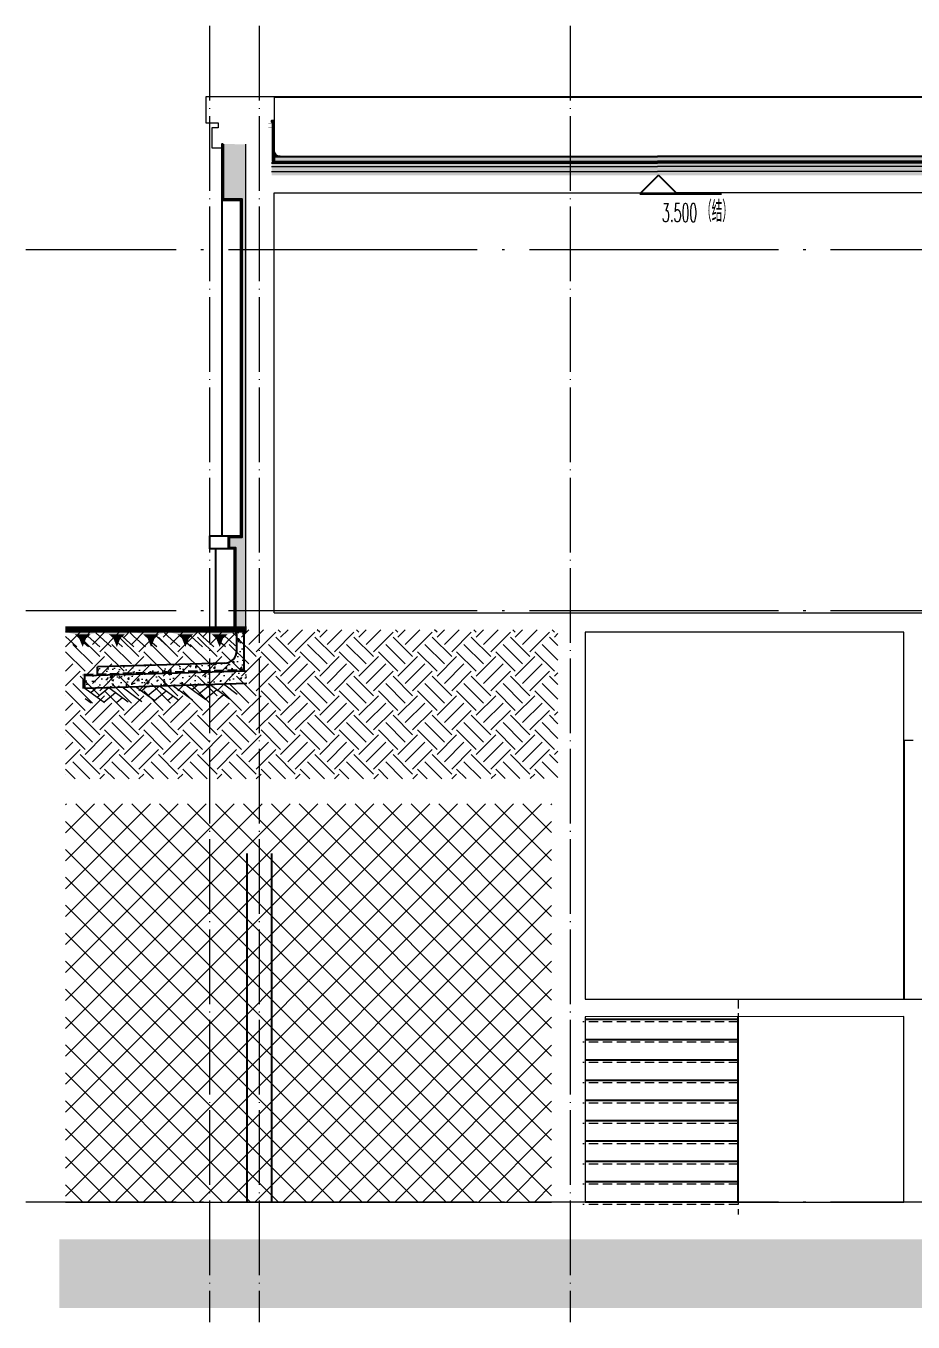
# Model space of a CAD drawing. Extents: x -518115 to 389031, y -231062 to 1628073.
# Drawn here: x 144913 to 152043, y -42023 to -31609 of the extents above; entities that cross this region are included whole.
import ezdxf
from ezdxf.xclip import XClip

# ---------------------------------------------------------------- set-up
doc = ezdxf.new("R2010")
doc.units = 0
doc.header["$LTSCALE"] = 1000
doc.header["$MEASUREMENT"] = 0
doc.header["$XCLIPFRAME"] = 0
for name, pattern in [('DASH', [0.35, 0.25, -0.1]), ('DOTE', [2.42, 2, -0.2, 0.02, -0.2]), ('HIDDEN', [0.375, 0.25, -0.125])]:
    doc.linetypes.add(name, pattern=pattern)
for name, color, linetype in [('3-屋面构造层', 157, 'Continuous'), ('COLUMN', 9, 'Continuous'), ('DIM_ELEV', 3, 'Continuous'), ('SURFACE', 6, 'Continuous'), ('看线', 251, 'Continuous'), ('立面-看线', 251, 'Continuous')]:
    doc.layers.add(name, color=color, linetype=linetype)
for name, color, linetype, lineweight in [('DOTE', 19, 'DOTE', 9), ('PUB_HATCH', 8, 'Continuous', 9), ('STAIR', 2, 'Continuous', 18), ('WALL', 9, 'Continuous', 40), ('内粉刷', 37, 'Continuous', 9), ('填充', 251, 'Continuous', 5), ('立面-中轮廓线', 213, 'Continuous', 35), ('粉刷', 251, 'Continuous', 9)]:
    doc.layers.add(name, color=color, linetype=linetype, lineweight=lineweight)
doc.styles.add('_TCH_DIM', font='SIMPLEX.shx', dxfattribs={"width": 0.7, "bigfont": 'GBCBIG.shx'})
pattern_1 = [(50, (28072.99, 249033.25), (143.452037, -12.550427), [15, -165]), (355, (28072.99, 249033.25), (-27.750267, 150.438427), [12, -132]), (100.4514, (28084.94, 249032.2), (115.701876, 137.88791), [12.74804, -140.22842]), (46.1842, (28072.99, 249073.25), (213.44821, -33.1038), [22.5, -247.5]), (96.6356, (28090.77, 249070.5), (186.93254, 194.82357), [19.12206, -210.3426]), (351.1842, (28072.99, 249073.25), (186.93239, 194.82372), [18, -198]), (21, (28092.99, 249063.25), (119.38141, -80.52378), [15, -165]), (326, (28092.99, 249063.25), (48.663066, 145.03001), [12, -132]), (71.4514, (28102.93, 249056.54), (168.044526, 64.5061), [12.74804, -140.22842]), (37.5, (28072.986, 249033.25), (2.431971, 66.578771), [0, -130.4, 0, -134, 0, -132.5]), (7.5, (28072.986, 249033.25), (52.613907, 78.882342), [0, -76.4, 0, -127.4, 0, -50.5]), (327.5, (28028.386, 249033.25), (106.764487, -4.510974), [0, -50, 0, -156, 0, -207]), (317.5, (28008.39, 249033.25), (116.637234, 20.020996), [0, -65, 0, -103.6, 0, -147])]

# ---------------------------------------------------------------- blocks, each defined once
blk = doc.blocks.new('$LinePat$素土夯实')
at = {"color": 0}
for p, q in [((0, -210), (210, 0)), ((120, -300), (420, 0)), ((420, 0), (608, -188)), ((495, -300), (795, 0)), ((615, 0), (705, -90)), ((315, -105), (502, -293)), ((210, -210), (300, -300)), ((705, -300), (795, -210))]:
    blk.add_line(p, q, dxfattribs=at)
blk = doc.blocks.new('$LinePat$自然土壤')
at = {"color": 0}
for p, q in [((0, -90), (71, -19)), ((0, -300), (211, -89)), ((210, -300), (286, -224)), ((420, -300), (630, -90))]:
    blk.add_line(p, q, dxfattribs=at)
for points in [[(0, 0), (630, 0), (168, -45), (462, -45)], [(168, -45), (462, -45), (252, -132), (378, -132)], [(252, -132), (378, -132), (315, -300)]]:
    blk.add_solid(points, dxfattribs=at)
blk = doc.blocks.new('sanshui')
at = {"layer": '粉刷'}
h = blk.add_hatch(dxfattribs=at)
h.set_pattern_fill('混凝土', color=256, scale=20)
h.set_pattern_definition(pattern_1)
edge = h.paths.add_edge_path()
edge.add_line((346318, 427330), (346258, 427330))
edge.add_line((346258, 427330), (346258, 427160))
edge.add_arc((346158, 427160), 100, 271.7184, 360, ccw=False)
edge.add_line((346161, 427060), (345138, 427030))
edge.add_line((345138, 427030), (345138, 426970))
edge.add_line((345138, 426970), (346318, 427005))
edge.add_line((346318, 427005), (346318, 427330))
h = blk.add_hatch(dxfattribs=at)
h.set_pattern_fill('混凝土', color=256, scale=20)
h.set_pattern_definition(pattern_1)
h.paths.add_polyline_path([(346338, 426896), (346338, 426996), (345038, 426957), (345038, 426857)])
at = {"layer": 'COLUMN'}
for p, q in [((346258, 427330), (346318, 427330)), ((346258, 427160), (346258, 427330)), ((346318, 426995), (346318, 427330)), ((346338, 426996), (345038, 426957)), ((346161, 427060), (345138, 427030)), ((345138, 426960), (345138, 427030)), ((345038, 426857), (345038, 426957)), ((346338, 426896), (345038, 426857))]:
    blk.add_line(p, q, dxfattribs=at)
blk.add_arc((346158, 427160), 100, 271.7184, 0, dxfattribs=at)
at = {"layer": '立面-中轮廓线', "linetype": 'DASH', "ltscale": 0.3}
blk.add_lwpolyline([(345028, 426857), (345028, 426966), (346318, 427005)], dxfattribs=at)
at = {"layer": '粉刷'}
blk.add_line((344881, 427330), (346258, 427330), dxfattribs=at)
at = {"layer": '粉刷', "yscale": 0.4, "zscale": 0.4}
for name, p, xscale, rotation in [('$LinePat$自然土壤', (345157, 427310), -0.4369306507241237, 359.9999999999903), ('$LinePat$自然土壤', (345432, 427310), -0.4369306507241237, 359.9999999999903), ('$LinePat$自然土壤', (345707, 427310), -0.4369306507241237, 359.9999999999903), ('$LinePat$自然土壤', (345983, 427310), -0.4369306507241237, 359.9999999999903), ('$LinePat$自然土壤', (346258, 427310), -0.4369306507241237, 359.9999999999903), ('$LinePat$素土夯实', (345851, 426881), -0.5117605352322558, 1.718358001643932), ('$LinePat$素土夯实', (346258, 426893), -0.5117605352322558, 1.718358001643932), ('$LinePat$素土夯实', (345444, 426869), -0.5117605352322558, 1.718358001643932)]:
    blk.add_blockref(name, p, dxfattribs=dict(at, xscale=xscale, rotation=rotation))
blk = doc.blocks.new('FGHFG4334GDFGDFFGGGGGGDFG4G')
at = {"layer": 'SURFACE', "const_width": 2.25}
for points in [[(47, 0), (0, 0)], [(47, -28), (0, -28)]]:
    blk.add_lwpolyline(points, dxfattribs=at)
at = {"layer": 'SURFACE', "const_width": 1.5}
blk.add_lwpolyline([(47, 17, -1), (47, 5), (47, -7, -1), (47, -19), (47, -37), (53, -48), (53, -73)], format="xyb", dxfattribs=at)
blk = doc.blocks.new('FGDGDGD')
at = {"layer": '3-屋面构造层'}
h = blk.add_hatch(dxfattribs=at)
h.set_pattern_fill('隔热材料01', color=256, scale=7.692308, style=0)
h.set_pattern_definition([(270, (9.5186, 433.228), (3.846153863, -7e-16), [0.385980771, -3.460173092]), (270, (6.637, 433.228), (3.846153863, -7e-16), [0.385980771, -3.460173092]), (90, (8.5996, 430.618), (-3.846153863, 2e-16), [0.385980771, -3.460173092]), (90, (7.556, 430.618), (-3.846153863, 2e-16), [0.385980771, -3.460173092]), (180, (10.002, 430), (-5e-16, -3.846153863), [3.848019248, 0.001865385]), (135, (8.9282, 430.193), (2e-16, 3.846144175), [0.328307694, -5.110980792]), (116.56505, (12.5422, 430.4251), (8.6793e-06, 3.8461487416), [0.215769232, -8.384500037]), (116.56505, (8.696, 430.4251), (8.6793e-06, 3.8461487416), [0.215769232, -8.384500037]), (153.43495, (13.1603, 430), (-8.679e-06, 3.846148742), [0.431538463, -8.168730805]), (153.43495, (9.3142, 430), (-8.679e-06, 3.846148742), [0.431538463, -8.168730805]), (63.43495, (12.4457, 431.0041), (-8.6793e-06, 3.8461487416), [2.054923086, -6.545346183]), (63.43495, (8.5996, 431.0041), (-8.6793e-06, 3.8461487416), [2.054923086, -6.545346183]), (116.56505, (13.3647, 433.228), (8.6793e-06, 3.8461487416), [0.215769232, -8.384500037]), (116.56505, (9.5186, 433.228), (8.6793e-06, 3.8461487416), [0.215769232, -8.384500037]), (135, (9.422, 433.421), (2e-16, 3.846144175), [0.328307694, -5.110980792]), (153.43495, (13.036, 433.6532), (-8.679e-06, 3.846148742), [0.431538463, -8.168730805]), (153.43495, (9.19, 433.6532), (-8.679e-06, 3.846148742), [0.431538463, -8.168730805]), (45, (6.7336, 433.421), (2e-16, 3.846144175), [0.328307694, -5.110980792]), (63.43495, (10.4833, 433.228), (-8.6793e-06, 3.8461487416), [0.215769232, -8.384500037]), (63.43495, (6.6371, 433.228), (-8.6793e-06, 3.8461487416), [0.215769232, -8.384500037]), (26.56505, (10.812, 433.6532), (8.679e-06, 3.846148742), [0.431538463, -8.168730805]), (26.56505, (6.9658, 433.6532), (8.679e-06, 3.846148742), [0.431538463, -8.168730805]), (116.56505, (11.4023, 431.0041), (8.6793e-06, 3.8461487416), [2.054923086, -6.545346183]), (116.56505, (7.5561, 431.0041), (8.6793e-06, 3.8461487416), [2.054923086, -6.545346183]), (45, (7.2275, 430.193), (2e-16, 3.846144175), [0.328307694, -5.110980792]), (63.43495, (11.3058, 430.4251), (-8.6793e-06, 3.8461487416), [0.215769232, -8.384500037]), (63.43495, (7.4596, 430.4251), (-8.6793e-06, 3.8461487416), [0.215769232, -8.384500037]), (26.56505, (10.6877, 430), (8.679e-06, 3.846148742), [0.431538463, -8.168730805]), (26.56505, (6.8415, 430), (8.679e-06, 3.846148742), [0.431538463, -8.168730805])])
edge = h.paths.add_edge_path()
edge.add_arc((682181, 585366), 9.23, 450, 540, ccw=False)
edge.add_line((682181, 585375), (682192, 585375))
edge.add_line((682192, 585375), (682192, 585366))
edge.add_line((682192, 585366), (682172, 585366))
h = blk.add_hatch(dxfattribs=at)
h.set_pattern_fill('混凝土', color=256, scale=5, angle=-1.1458, style=0)
h.set_pattern_definition([(48.854237, (-82751.966, -43707.863), (35.7930991, -3.8540962), [3.75, -41.25]), (353.854237, (-82751.966, -43707.863), (-6.1841378, 37.7408106), [3, -33]), (99.305637, (-82748.983, -43708.185), (29.6089874, 33.886691), [3.1870095, -35.0571056]), (45.038437, (-82751.766, -43697.865), (53.1858973, -9.3413237), [5.625, -61.875]), (95.489837, (-82747.334, -43698.644), (47.6977146, 47.7616795), [4.7805144, -52.58565]), (350.038437, (-82751.766, -43697.865), (47.6976773, 47.7617167), [4.5, -49.5]), (19.854237, (-82746.817, -43700.465), (29.4368469, -20.7237073), [3.75, -41.25]), (324.854237, (-82746.817, -43700.465), (12.8883392, 36.0069862), [3, -33]), (70.305637, (-82744.364, -43702.192), (42.3251977, 15.2832459), [3.1870095, -35.0571056]), (36.3542372, (-82751.966, -43707.863), (0.9406985, 16.62920733), [0, -32.6, 0, -33.5, 0, -33.125]), (6.3542372, (-82751.966, -43707.863), (13.54517982, 19.45362572), [0, -19.1, 0, -31.85, 0, -12.625]), (326.3542372, (-82763.114, -43707.64), (26.66323482, -1.66123381), [0, -12.5, 0, -39, 0, -51.75]), (316.3542372, (-82768.113, -43707.54), (29.2535633, 4.4211788), [0, -16.25, 0, -25.9, 0, -36.75])])
h.paths.add_polyline_path([(674875, 585046), (674875, 585086), (682172, 585086), (682172, 585046)])
h = blk.add_hatch(dxfattribs=at)
h.set_pattern_fill('隔热材料03', color=256, scale=12.5, style=0)
h.set_pattern_definition([(113.578, (-500407.8114, 374696.8656), (-0.0086926214, 6.2699620763), [1.075, -0.5693125, 2.8375, -0.5693125, 1.075, -0.6825]), (66.42, (-500406.1744, 374696.8656), (2.727787851, 6.0425e-05), [1.075, -0.5693125, 2.840375, -0.5693125, 1.075, -0.6825]), (180, (-500406.1744, 374696.8656), (0, 6.25), [1.636625, -1.0910625]), (180, (-500407.538, 374702.4906), (0, 6.25), [1.636625, -1.0910625]), (90, (-500405.7427, 374697.8548), (2.72775, 2e-16), [0.52175, -5.72825]), (90, (-500407.1066, 374700.9798), (2.72775, 2e-16), [0.52175, -5.72825]), (90, (-500408.2427, 374697.8548), (2.72775, 2e-16), [0.52175, -5.72825]), (90, (-500409.6066, 374700.9798), (2.72775, 2e-16), [0.52175, -5.72825])])
edge = h.paths.add_edge_path()
edge.add_line((682178, 585086), (682178, 585050))
edge.add_arc((682172, 585050), 6.25, 270, 360, ccw=False)
edge.add_line((682172, 585044), (682172, 585086))
edge.add_line((682172, 585086), (682178, 585086))
h = blk.add_hatch(dxfattribs=at)
h.set_pattern_fill('焦渣矿渣', color=256, scale=4, angle=-1.1458, style=0)
h.set_pattern_definition([(358.8542372, (-82751.966, -43697.863), (8.27546507, 13.69326162), [1.6, -14.4]), (298.8542372, (-82751.966, -43697.863), (15.99644496, -0.32013217), [1.6, -14.4]), (238.8542372, (-82750.366, -43697.895), (7.72097989, -14.0133938), [1.6, -14.4]), (268.8542372, (-82745.567, -43697.991), (15.83683295, -8.3183365), [2.4, -11.456]), (268.8542372, (-82743.967, -43698.023), (15.83683295, -8.3183365), [2.4, -11.456]), (268.8542372, (-82742.368, -43698.055), (15.83683295, -8.3183365), [2.4, -11.456])])
h.paths.add_polyline_path([(674875, 585006), (674875, 585036), (682192, 585036), (682192, 585006)])
h = blk.add_hatch(dxfattribs=at)
h.set_pattern_fill('加气混凝土', color=256, scale=5, style=0)
h.set_pattern_definition([(0, (-82734.266, -43726.163), (30, 60), [0, -60]), (0, (-82769.366, -43734.263), (30, 60), [0, -60]), (0, (-82749.866, -43734.863), (30, 60), [0, -60]), (0, (-82728.566, -43717.163), (30, 60), [0, -60]), (0, (-82753.466, -43737.863), (30, 60), [0, -60]), (0, (-82722.566, -43679.363), (30, 60), [0, -60]), (0, (-82740.866, -43684.163), (30, 60), [0, -60]), (0, (-82731.266, -43691.663), (30, 60), [0, -60]), (0, (-82780.166, -43692.863), (30, 60), [0, -60]), (0, (-82750.766, -43695.563), (30, 60), [0, -60]), (0, (-82762.166, -43710.863), (30, 60), [0, -60]), (0, (-82761.566, -43733.363), (30, 60), [0, -60]), (0, (-82739.066, -43735.763), (30, 60), [0, -60]), (0, (-82722.566, -43709.363), (30, 60), [0, -60]), (0, (-82778.666, -43718.663), (30, 60), [0, -60]), (0, (-82773.566, -43708.463), (30, 60), [0, -60]), (0, (-82750.166, -43712.663), (30, 60), [0, -60]), (0, (-82758.566, -43721.363), (30, 60), [0, -60]), (0, (-82763.366, -43701.563), (30, 60), [0, -60]), (0, (-82755.866, -43679.063), (30, 60), [0, -60]), (0, (-82776.266, -43731.263), (30, 60), [0, -60]), (0, (-82743.266, -43691.363), (30, 60), [0, -60]), (0, (-82771.166, -43690.463), (30, 60), [0, -60]), (0, (-82775.966, -43682.663), (30, 60), [0, -60]), (130.601294, (-82726.2516, -43698.149), (-149.999998343, 180.000000787), [2.6341554, -1103.7111]), (18.4349488, (-82730.537, -43697.006), (149.99999945, 59.99999956), [2.710524, -376.76279]), (90, (-82730.537, -43699.578), (30, 60), [2.5714284, -117.428565]), (161.565051, (-82727.966, -43700.435), (-150.000000755, 59.99999553), [2.710524, -376.76279]), (53.1301023, (-82727.966, -43700.435), (30.00000006, 59.99999997), [2.857143, -297.14285]), (135, (-82725.68, -43731.006), (-30.00000363, 59.99999594), [2.424366, -167.28126]), (45, (-82729.109, -43731.006), (29.9999998, 59.99999976), [2.424366, -167.28126]), (135, (-82727.394, -43732.72), (-30.00000363, 59.99999594), [2.424366, -167.28126]), (45, (-82727.394, -43732.72), (29.9999998, 59.99999976), [2.424366, -167.28126]), (116.565051, (-82754.537, -43690.72), (-5.2e-06, 119.9999967), [3.1943826, -63.88765]), (180, (-82755.966, -43687.863), (-30, 60), [3.4285716, -56.571425]), (63.434949, (-82760.823, -43690.72), (3e-07, 119.9999994), [3.1943826, -63.88765]), (116.565051, (-82759.394, -43693.58), (-5.2e-06, 119.9999967), [3.1943826, -63.88765]), (0, (-82759.394, -43693.58), (30, 60), [3.4285716, -56.571425]), (63.434949, (-82755.966, -43693.58), (3e-07, 119.9999994), [3.1943826, -63.88765]), (107.102728, (-82731.9658, -43711.0063), (-89.999996559, 300.000000484), [3.8861346, -1628.29025]), (143.972626, (-82733.1087, -43707.292), (-569.999992774, 419.999999525), [3.8861346, -812.202]), (180, (-82736.25, -43705.006), (-30, 60), [3.7142856, -56.28571]), (36.0273733, (-82743.1087, -43707.292), (569.999995788, 419.999995472), [3.8861346, -812.202]), (71.5650511, (-82744.252, -43710.721), (90.00000046, 299.99999948), [3.6140316, -375.85928]), (107.102728, (-82743.1087, -43714.4348), (-89.999996559, 300.000000484), [3.8861346, -1628.29025]), (143.972626, (-82739.966, -43716.7206), (-569.999992774, 419.999999525), [3.8861346, -812.202]), (0, (-82739.966, -43716.72), (30, 60), [3.7142856, -56.28571]), (36.0273733, (-82736.2516, -43716.7206), (569.999995788, 419.999995472), [3.8861346, -812.202]), (71.5650511, (-82733.109, -43714.435), (90.00000046, 299.99999948), [3.6140316, -375.85928]), (150.255118, (-82731.3944, -43683.006), (-90.000000213, 59.999999257), [2.303502, -481.43196]), (90, (-82733.394, -43684.15), (30, 60), [2.2857144, -117.714275]), (29.7448813, (-82733.3944, -43684.149), (90.000000053, 59.99999972), [2.303502, -481.43196]), (116.565051, (-82745.394, -43725.58), (-5.2e-06, 119.9999967), [3.1943826, -63.88765]), (168.690067, (-82746.823, -43722.7206), (-270.0000002, 59.999998494), [2.9137254, -608.96855]), (41.1859251, (-82751.9658, -43724.149), (749.999995456, 659.999994229), [3.0371844, -1272.5802]), (90, (-82751.966, -43727.006), (30, 60), [2.857143, -117.14285]), (138.814074, (-82749.68, -43729.0063), (-749.999986669, 660.000004204), [3.0371844, -1272.5802]), (16.6992442, (-82749.68, -43729.0063), (989.999992552, 299.999996858), [2.982945, -1249.85375]), (60.9453959, (-82746.823, -43728.149), (29.99999992, 59.999999469), [2.9416086, -1232.53395]), (109.983106, (-82770.5373, -43700.4348), (-150.000000565, 419.9999988885), [3.3442002, -1401.21975]), (155.556045, (-82771.68, -43697.292), (-390.0000014866, 179.99999626), [3.4522986, -1446.51315]), (24.4439547, (-82777.9658, -43697.292), (390.0000001945, 179.999999134), [3.4522986, -1446.51315]), (70.0168934, (-82779.1087, -43700.4348), (150.000000452, 419.999998958), [3.3442002, -1401.21975]), (109.983106, (-82777.9658, -43703.5777), (-150.000000565, 419.9999988885), [3.3442002, -1401.21975]), (160.016893, (-82774.823, -43704.7206), (-150.000000088, 59.999997267), [3.3442002, -698.93775]), (19.9831065, (-82774.823, -43704.7206), (149.999999176, 59.999999905), [3.3442002, -698.93775]), (70.0168934, (-82771.68, -43703.5777), (150.000000452, 419.999998958), [3.3442002, -1401.21975]), (122.005383, (-82748.2516, -43705.8634), (-30.000004026, 59.999996937), [2.6954232, -563.3434]), (18.4349488, (-82752.252, -43704.435), (149.99999945, 59.99999956), [2.710524, -376.76279]), (90, (-82752.252, -43707.006), (30, 60), [2.5714284, -117.428565]), (161.565051, (-82749.68, -43707.863), (-150.000000755, 59.99999553), [2.710524, -376.76279]), (54.4623222, (-82749.68, -43707.8634), (209.999999696, 299.99999955), [2.457807, -1029.82115]), (116.565051, (-82765.68, -43720.435), (-5.2e-06, 119.9999967), [3.1943826, -63.88765]), (180, (-82767.11, -43717.58), (-30, 60), [3.142857, -56.85714]), (59.0362434, (-82771.966, -43720.435), (30.000000098, 59.99999971), [3.3319728, -696.3822]), (120.963756, (-82770.2516, -43723.292), (-30.0000041, 59.999997245), [3.3319728, -696.3822]), (0, (-82770.25, -43723.29), (30, 60), [3.142857, -56.85714]), (63.434949, (-82767.11, -43723.29), (3e-07, 119.9999994), [3.1943826, -63.88765])])
h.paths.add_polyline_path([(682192, 584936), (674875, 584936), (674875, 584966), (682192, 584966)])
at = {"layer": '立面-看线'}
h = blk.add_hatch(dxfattribs=at)
h.set_pattern_fill('HONEY', color=256, scale=7)
h.set_pattern_definition([(0, (-799653.24, -415240.13), (16.66875, 9.623705), [11.1125, -22.225]), (120, (-799653.24, -415240.13), (-16.66874801, 9.62370845), [11.1125, -22.225]), (60, (-799653.24, -415240.13), (1.99e-06, 19.24741345), [-22.225, 11.1125])])
h.paths.add_polyline_path([(682192, 584966), (674875, 584966), (674875, 585006), (682192, 585006)])
at = {"layer": '3-屋面构造层'}
for p, q in [((682178, 585086), (674875, 585086)), ((682172, 585086), (682172, 585044)), ((682172, 585046), (674875, 585046)), ((682192, 585036), (674875, 585036))]:
    blk.add_line(p, q, dxfattribs=at)
at = {"layer": '3-屋面构造层', "color": 251, "linetype": 'DASH', "ltscale": 0.05, "true_color": 0x636466, "const_width": 2.5}
for points in [[(682057, 585043), (682172, 585043, 0.414214), (682179, 585050), (682179, 585366)], [(682057, 585039), (682172, 585039, 0.414214), (682183, 585050), (682183, 585366)]]:
    blk.add_lwpolyline(points, format="xyb", dxfattribs=at)
at = {"layer": '3-屋面构造层', "color": 251, "true_color": 0x636466}
for points in [[(682057, 585041), (682172, 585041, 0.414214), (682180, 585050), (682180, 585366)], [(682057, 585044), (682172, 585044, 0.414214), (682178, 585050), (682178, 585366)], [(682057, 585040), (682172, 585040, 0.414214), (682182, 585050), (682182, 585366), (682184, 585366), (682184, 585050, -0.414214), (682172, 585038), (682057, 585038)]]:
    blk.add_lwpolyline(points, format="xyb", dxfattribs=at)
at = {"layer": '3-屋面构造层', "ltscale": 0.8}
blk.add_lwpolyline([(682172, 585366, -0.414214), (682181, 585375), (682192, 585375), (682192, 585366), (682172, 585366)], format="xyb", dxfattribs=at)
at = {"layer": '3-屋面构造层', "color": 251, "linetype": 'DASH', "ltscale": 0.05, "true_color": 0x636466, "const_width": 2.5}
for points in [[(682043, 585039), (674875, 585039)], [(682057, 585043), (682043, 585039)]]:
    blk.add_lwpolyline(points, dxfattribs=at)
at = {"layer": '3-屋面构造层', "color": 251, "true_color": 0x636466}
for points in [[(682043, 585040), (674875, 585040)], [(674875, 585038), (682043, 585038)], [(682056, 585044), (682042, 585040)], [(682043, 585038), (682057, 585042)]]:
    blk.add_lwpolyline(points, dxfattribs=at)
at = {"layer": '3-屋面构造层'}
blk.add_arc((682122, 585136), 50, 270, 360, dxfattribs=at)
at = {"layer": 'PUB_HATCH', "color": 215, "true_color": 0xa953a0}
for p, q in [((682192, 585006), (674875, 585006)), ((682192, 584966), (674875, 584966))]:
    blk.add_line(p, q, dxfattribs=at)
at = {"layer": '3-屋面构造层', "color": 1, "xscale": -1}
blk.add_blockref('FGHFG4334GDFGDFFGGGGGGDFG4G', (682218, 585349), dxfattribs=at)

msp = doc.modelspace()

# ---------------------------------------------------------------- hatches: boundary and pattern name
h = msp.add_hatch()
h.set_pattern_fill('ANSI34', color=1, style=0, double=1)
h.set_pattern_definition([(45, (-1139745.135, -545809.575), (-6.73519209, 6.73519209), []), (45, (-1139742.89, -545809.575), (-6.73519209, 6.73519209), []), (45, (-1139740.645, -545809.575), (-6.73519209, 6.73519209), []), (45, (-1139738.4, -545809.575), (-6.73519209, 6.73519209), [])])
h.paths.add_polyline_path([(146637.8, -35708.8), (146537.6, -35708.9), (146537.6, -35808.8), (146587.9, -35808.8), (146587.8, -36458.8), (146597.8, -36458.8), (146597.9, -35798.8), (146547.6, -35798.8), (146547.6, -35718.9), (146647.8, -35718.8), (146647.8, -32998.8), (146497.7, -32998.8), (146497.7, -32558.7), (146487.7, -32558.7), (146487.7, -33008.7), (146537.6, -33008.8), (146537.6, -33008.8), (146637.8, -33008.8)])
at = {"layer": '填充'}
h = msp.add_hatch(dxfattribs=at)
h.set_pattern_fill('EARTH', color=250, scale=70, angle=45, style=0)
h.set_pattern_definition([(45, (-650638.56, -422923.05), (0, 314.308964), [222.25, -222.25]), (45, (-650697.5, -422864.12), (0, 314.308964), [222.25, -222.25]), (45, (-650756.42, -422805.19), (0, 314.308964), [222.25, -222.25]), (135, (-650756.42, -422765.9), (-314.308964, 0), [222.25, -222.25]), (135, (-650697.5, -422706.96), (-314.308964, 0), [222.25, -222.25]), (135, (-650638.56, -422648.03), (-314.308964, 0), [222.25, -222.25])])
edge = h.paths.add_edge_path()
edge.add_line((145231.5, -36458.8), (145230.8, -37658.8))
edge.add_line((145231.2, -37658.8), (149187.8, -37656.3))
edge.add_line((149187.8, -37656.3), (149187.8, -36461.1))
edge.add_line((149187.8, -36461.1), (145231.2, -36458.8))
h = msp.add_hatch(dxfattribs=at)
h.set_pattern_fill('ANSI37', color=196, scale=100, style=0)
h.set_pattern_definition([(45, (157287.76, -31198.75), (-112.2532, 112.2532), []), (135, (157287.76, -31198.75), (-112.2532, -112.2532), [])])
edge = h.paths.add_edge_path()
edge.add_line((149137.8, -41059), (149137.8, -37858.8))
edge.add_line((149137.8, -37858.8), (146887.8, -37858.8))
edge.add_line((146887.8, -37858.8), (145231.2, -37858.8))
edge.add_line((145231.2, -37858.8), (145231.2, -41058.8))
edge.add_line((145231.2, -41058.8), (149187.8, -41059))
h = msp.add_hatch(dxfattribs=at)
h.set_pattern_fill('EARTH', color=250, scale=50, angle=45, style=0)
h.set_pattern_definition([(45, (-6407.33, 95725.28), (0, 224.5064), [158.75, -158.75]), (45, (-6449.42, 95767.37), (0, 224.5064), [158.75, -158.75]), (45, (-6491.52, 95809.47), (0, 224.5064), [158.75, -158.75]), (135, (-6491.52, 95837.53), (-224.5064, 0), [158.75, -158.75]), (135, (-6449.42, 95879.63), (-224.5064, 0), [158.75, -158.75]), (135, (-6407.33, 95921.72), (-224.5064, 0), [158.75, -158.75])])
h.paths.add_polyline_path([(160359.9, -41908.7), (160359.9, -41358.4), (145181.1, -41358.4), (145181.1, -41908.7)])
at = {"layer": '立面-看线'}
h = msp.add_hatch(dxfattribs=at)
h.set_pattern_fill('HONEY', color=256, scale=7)
h.set_pattern_definition([(0, (-1139745.135, -545809.575), (16.66875, 9.623705), [11.1125, -22.225]), (120, (-1139745.135, -545809.575), (-16.66874801, 9.62370845), [11.1125, -22.225]), (60, (-1139745.135, -545809.575), (1.99e-06, 19.24741345), [-22.225, 11.1125])])
h.paths.add_polyline_path([(146537.8, -32998.8), (146537.8, -32998.8), (146647.8, -32998.8), (146647.8, -35718.8), (146547.6, -35718.9), (146547.6, -35798.8), (146597.9, -35798.8), (146597.8, -36458.8), (146677.7, -36458.8), (146677.2, -33018.7), (146677.7, -33018.9), (146678.1, -32558.9), (146497.7, -32558.7), (146497.9, -32998.7)])

# ---------------------------------------------------------------- linework, layer by layer
at = {"color": 1}
for points in [[(146497.7, -32558.7), (146487.7, -32558.7), (146487.7, -33008.8), (146637.8, -33008.8), (146637.8, -35708.8), (146537.6, -35708.9), (146537.6, -35808.8), (146587.9, -35808.8), (146587.8, -36458.8)], [(146497.7, -32558.7), (146497.7, -32998.8), (146647.8, -32998.8), (146647.8, -35718.8), (146547.6, -35718.9), (146547.6, -35798.8), (146597.9, -35798.8), (146597.8, -36458.8)]]:
    msp.add_lwpolyline(points, dxfattribs=at)
at = {"layer": 'DIM_ELEV', "color": 3}
for p, q in [((149997.4, -32808.8), (149847.4, -32958.8)), ((149997.4, -32808.8), (150147.4, -32958.8)), ((149847.4, -32958.8), (150503.4, -32958.8))]:
    msp.add_line(p, q, dxfattribs=at)
at = {"layer": 'DOTE', "linetype": 'DOTE', "ltscale": 0.3}
for p, q in [((146387.8, -31608.8), (146387.8, -42022.3)), ((146787.8, -31608.8), (146787.8, -42022.9)), ((149287.8, -31608.8), (149287.8, -42022.3))]:
    msp.add_line(p, q, dxfattribs=at)
at = {"layer": 'DOTE', "linetype": 'DOTE'}
for p, q in [((160639.9, -33408.8), (144913.2, -33408.8)), ((160639.9, -36308.8), (144913.2, -36308.8)), ((160639.9, -41058.8), (144913.2, -41058.8))]:
    msp.add_line(p, q, dxfattribs=at)
at = {"layer": 'PUB_HATCH', "color": 215, "true_color": 0xa953a0}
msp.add_lwpolyline([(146678.1, -32558.7), (146677.8, -33018.7), (146677.8, -33018.8), (146677.8, -36458.8)], dxfattribs=at)
at = {"layer": 'STAIR', "linetype": 'HIDDEN', "ltscale": 0.3}
for points in [[(150637.7, -39428.8), (150637.7, -41158.8)], [(150637.7, -39611.8), (149387.7, -39611.8)], [(150637.7, -39774.8), (149387.7, -39774.8)], [(150637.7, -39937.8), (149387.7, -39937.8)], [(150637.7, -40100.8), (149387.7, -40100.8)], [(150637.7, -40263.8), (149387.7, -40263.8)], [(150637.7, -40426.8), (149387.7, -40426.8)], [(150637.7, -40589.8), (149387.7, -40589.8)], [(150637.7, -40752.8), (149387.7, -40752.8)], [(150637.7, -40915.8), (149387.7, -40915.8)], [(150637.7, -41078.8), (149387.7, -41078.8)]]:
    msp.add_lwpolyline(points, dxfattribs=at)
at = {"layer": 'WALL', "color": 1, "const_width": 50}
msp.add_lwpolyline([(146687.8, -36458.8), (145231.2, -36458.8)], dxfattribs=at)
at = {"layer": '内粉刷'}
for p, q in [((146907.7, -32178.8), (146907.7, -32658.8)), ((146907.8, -36323.8), (153067.7, -36323.8)), ((149407.8, -39428.8), (152187.6, -39428.8)), ((145231.2, -41058.8), (149137.8, -41058.9)), ((149407.8, -41058.8), (151967.7, -41058.8))]:
    msp.add_line(p, q, dxfattribs=at)
for points in [[(146907.8, -32178.8), (146357.7, -32178.7), (146357.7, -32388.7), (146457.7, -32388.7), (146457.7, -32428.7), (146407.7, -32428.7), (146407.7, -32588.7), (146487.3, -32588.7)], [(146907.8, -36323.8), (146907.8, -32948.8), (150137.7, -32948.8)], [(153067.7, -36323.8), (153067.7, -32948.8), (150137.7, -32948.8)], [(152042.6, -37348.8), (151967.7, -37348.8), (151967.7, -36478.6), (149407.8, -36479.4), (149407.8, -39428.8)], [(151967.7, -41058.8), (151967.7, -39568.8), (149407.8, -39569.6), (149407.8, -41058.8)]]:
    msp.add_lwpolyline(points, dxfattribs=at)
at = {"layer": '看线', "color": 252}
for p, q in [((146907.8, -32178.8), (153067.7, -32178.8)), ((146487.7, -33008.8), (146487.7, -35708.9)), ((146437.7, -35808.8), (146437.7, -36458.8))]:
    msp.add_line(p, q, dxfattribs=at)
at = {"layer": '看线'}
for p, q in [((151967.7, -37348.8), (151967.7, -39428.8)), ((146687.8, -38258.7), (146687.8, -41058.8)), ((146887.8, -38258.7), (146887.8, -41058.8))]:
    msp.add_line(p, q, dxfattribs=at)
at = {"layer": '看线', "color": 32}
msp.add_line((150637.7, -41058.8), (150637.7, -39569.2), dxfattribs=at)
at = {"layer": '看线', "color": 252}
msp.add_lwpolyline([(146537.6, -35708.9), (146387.4, -35708.9), (146387.5, -35808.8), (146537.6, -35808.8)], dxfattribs=at)
at = {"layer": '看线', "color": 32}
for points in [[(150637.7, -39591.8), (149407.8, -39591.8)], [(150637.7, -39754.8), (149407.8, -39754.8)], [(150637.7, -39917.8), (149407.8, -39917.8)], [(150637.7, -40080.8), (149407.8, -40080.8)], [(150637.7, -40243.8), (149407.8, -40243.8)], [(150637.7, -40406.8), (149407.8, -40406.8)], [(150637.7, -40569.8), (149407.8, -40569.8)], [(150637.7, -40732.8), (149407.8, -40732.8)], [(150637.7, -40895.8), (149407.8, -40895.8)], [(150637.7, -41058.8), (149407.8, -41058.8)]]:
    msp.add_lwpolyline(points, dxfattribs=at)

# ---------------------------------------------------------------- block references
ref = msp.add_blockref('FGDGDGD', (829079.3, -617745), dxfattribs=dict(xscale=-1))
XClip(ref).set_block_clipping_path([(679091.5746820886, 584936.1769558351), (682291.5665918037, 585415.8410118448)])
ref = msp.add_blockref('FGDGDGD', (-529103.8, -617745))
XClip(ref).set_block_clipping_path([(679091.5840785796, 584936.1769558351), (682291.5665918037, 585415.8410118448)])
msp.add_blockref('sanshui', (-199650.4, -463788.4))

# ---------------------------------------------------------------- texts
at = {"layer": 'DIM_ELEV', "color": 7, "style": '_TCH_DIM'}
for s, height, width, p in [('（结）', 168.79, 0.7, (150339.3, -33183.8)), ('3.500', 148.75, 0.494118, (150024.3, -33183.8))]:
    msp.add_text(s, height=height, dxfattribs=dict(at, width=width)).set_placement(p)

doc.saveas('drawing.dxf')
